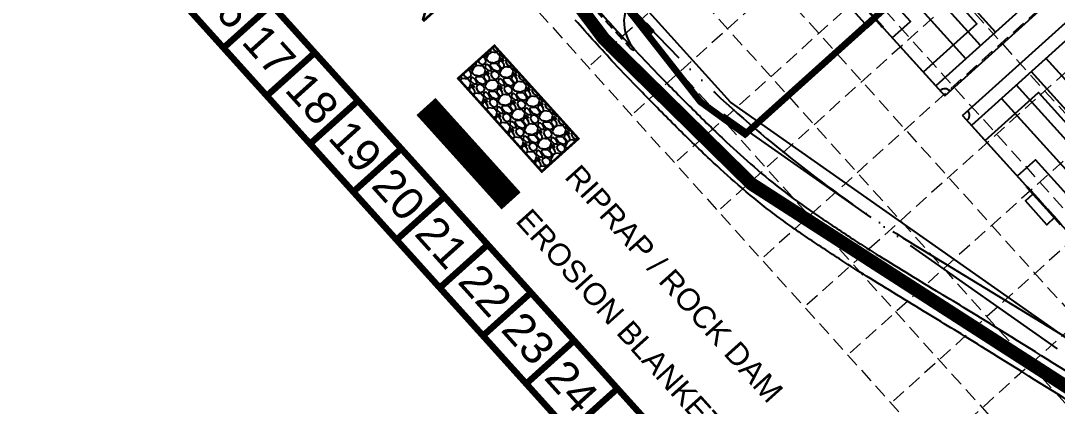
# Model space of a CAD drawing. Header units: inches. Extents: x 5194 to 8721, y 2249 to 5862.
# Drawn here: x 5597 to 6375, y 3677 to 3967 of the extents above; entities that cross this region are included whole.
import ezdxf
from ezdxf.enums import TextEntityAlignment as Align

# ---------------------------------------------------------------- set-up
doc = ezdxf.new("R2010")
doc.units = ezdxf.units.IN
doc.header["$LTSCALE"] = 60
doc.header["$MEASUREMENT"] = 0
for name, pattern in [('03139 BASE$0$HIDDEN', [0.375, 0.25, -0.125]), ('03139 BASE$0$PL2', [2.85, 2.25, -0.2, 0, -0.2, 0, -0.2]), ('03139 TOPO$0$PL2', [2.85, 2.25, -0.2, 0, -0.2, 0, -0.2]), ('ACAD_ISO02W100', [15, 12, -3]), ('DASHED2', [0.375, 0.25, -0.125]), ('HIDDEN', [0.375, 0.25, -0.125]), ('HIDDEN2', [0.1875, 0.125, -0.0625]), ('MDASH', [0.375, 0.3, -0.075]), ('SCENT', [0.55, 0.4, -0.05, 0.05, -0.05])]:
    doc.linetypes.add(name, pattern=pattern)
for name, color, linetype in [('03139 BASE$0$A1FIELD-LINES', 7, 'Continuous'), ('03139 BASE$0$A1FIELD-SOCCER', 7, 'Continuous'), ('03139 BASE$0$AS-FB-FIELD-LINE2', 7, 'Continuous'), ('03139 BASE$0$AS-FENCE', 7, 'FENCELINE1'), ('03139 BASE$0$AS-FIELD', 7, 'Continuous'), ('03139 BASE$0$AS-FIELD-LINE', 7, 'Continuous'), ('03139 BASE$0$AS-GOAL', 7, '03139 BASE$0$HIDDEN'), ('03139 BASE$0$CCURB', 7, 'Continuous'), ('03139 BASE$0$NEW-ROW', 7, '03139 BASE$0$PL2'), ('03139 TOPO$0$BNDRY65', 7, '03139 TOPO$0$PL2'), ('03139 TOPO$0$EP', 7, 'Continuous'), ('BASE', 7, 'Continuous'), ('CSAWCUT', 7, 'HIDDEN2'), ('dadiv', 7, 'MDASH'), ('grid', 254, 'HIDDEN'), ('LEGEND', 7, 'Continuous'), ('LIMITS OF DISTURBANCE', 1, 'Continuous'), ('Pstm', 7, 'Continuous'), ('pstmcl', 8, 'SCENT')]:
    doc.layers.add(name, color=color, linetype=linetype)
doc.styles.add("L200'", font='ARIAL.TTF', dxfattribs={"height": 0.001969})
doc.styles.get("Standard").update_dxf_attribs({"font": 'ARIAL.TTF'})
doc.linetypes.add('FENCELINE1', pattern='A,0.25,-0.1,[133,ltypeshp.shx,S=0.1,R=0,X=-0.1,Y=0],-0.1,1', length=1.45)

msp = doc.modelspace()

# ---------------------------------------------------------------- hatches: boundary and pattern name
at = {"layer": 'LEGEND', "linetype": 'ACAD_ISO02W100'}
h = msp.add_hatch(dxfattribs=at)
h.set_pattern_fill('GRAVEL', color=240, scale=14.783573, angle=-47.99251, style=0)
h.set_pattern_definition([(180.02029, (4666.6727, 4205.6447), (-178.0139933, -1.1618933), [1.98892, -196.9037]), (136.97719, (4664.6838, 4205.644), (129.70788485, -121.92702336), [3.41305, -337.89223]), (84.51789, (4662.18855, 4207.9727), (-21.899875, -218.6797538), [2.40659, -238.25253]), (219.28119, (4655.5838, 4209.7835), (229.59437975, 186.88655142), [3.10807, -307.69875]), (244.84119, (4653.178, 4207.8157), (82.35247906, 173.64821096), [3.04771, -301.72345]), (309.28119, (4651.8823, 4205.0571), (-186.88655142, 229.59437975), [3.10807, -307.69875]), (349.70169, (4653.8501, 4202.6513), (-238.4668919, 43.86994735), [4.11026, -406.9156]), (24.26279, (4657.89417, 4201.9165), (310.92602885, 140.76325234), [3.88051, -384.17066]), (73.43709, (4661.4319, 4203.5111), (63.6567904, 216.49688212), [3.1186, -308.74121]), (127.24389, (4662.3209, 4206.5003), (97.8444111, -130.7289652), [3.56036, -174.45744]), (174.40489, (4660.16617, 4209.33456), (-239.55837497, 22.99131156), [4.60431, -455.82744]), (90.82159, (4665.2686, 4198.8093), (-3.3448484, 136.2567633), [1.57151, -155.58001]), (123.47669, (4665.24605, 4200.3807), (106.64631762, -162.59275916), [2.98979, -295.98946]), (177.0075, (4663.597, 4202.875), (-10.985045, -9.89358), [2.0907, -18.81641]), (155.20609, (4664.2225, 4204.8307), (71.4379824, -35.138039), [1.12589, -111.46245]), (243.8089, (4663.2004, 4205.3028), (23.0615523, 40.6657756), [1.59224, -78.01974]), (342.9713, (4662.4977, 4203.874), (51.6508236, -13.167925), [2.58608, -83.61623]), (113.5726, (4664.9704, 4203.1167), (8.802135, -31.86365), [1.86999, -44.87978]), (328.39699, (4657.4622, 4211.6742), (131.8908408, -80.16978356), [2.61965, -259.34592]), (22.35369, (4659.6933, 4210.3014), (-160.409747, -64.8892563), [2.19774, -217.57587]), (245.20609, (4667.1674, 4205.0955), (35.138039, 71.4379824), [2.25176, -110.33657]), (295.61799, (4666.2231, 4203.0513), (-65.9807494, 139.5311033), [2.61965, -259.34592]), (291.45149, (4650.6514, 4205.5401), (-27.497865, 74.712345), [2.52622, -123.78469]), (246.78259, (4651.5753, 4203.1889), (71.3676894, 163.7545084), [2.11668, -209.55186]), (18.80889, (4656.2813, 4195.092), (74.7123745, 27.4977856), [2.25176, -110.33657]), (329.36149, (4658.4128, 4195.818), (-172.55663264, 103.2313123), [2.47819, -245.33966]), (21.45149, (4651.4334, 4200.4747), (-74.712345, -27.497865), [1.26311, -125.0478]), (53.3174, (4655.6877, 4195.751), (34.046622, 50.5593327), [0.75381, -74.6279]), (117.9713, (4656.138, 4196.3557), (18.695717, -42.84869), [3.0477, -57.90651]), (138.01649, (4654.7085, 4199.04735), (109.9208053, -99.95684597), [2.8244, -279.61535]), (255.6976, (4661.509, 4202.9837), (12.076488, 30.772207), [2.13212, -51.17081]), (305.16469, (4660.9823, 4200.9176), (146.22063669, -206.5329396), [3.72241, -368.51844]), (12.95289, (4663.1261, 4197.8746), (-116.4696073, -25.3148771), [1.52206, -150.68414]), (42.0075, (4664.61, 4198.216), (1.09146, 20.87862), [0.88701, -13.89656]), (72.26389, (4654.8402, 4199.5639), (-37.3210617, -113.1951772), [2.05379, -203.32616]), (0.02029, (4655.4658, 4201.52), (178.0139933, 1.1618933), [3.97785, -194.91478]), (312.0075, (4659.444, 4201.521), (20.87862, -1.09146), [3.84373, -10.93984]), (277.31229, (4662.016, 4198.6653), (-22.04032847, 179.10548274), [2.33749, -231.41131]), (206.0621, (4662.3135, 4196.3469), (-53.8337453, -28.58927), [2.15252, -105.47352]), (159.65349, (4660.3799, 4195.40116), (-297.82843188, 109.77990093), [3.50467, -346.96267]), (127.43359, (4657.0939, 4196.61973), (-117.63152605, 152.6990771), [3.7077, -367.06242])])
h.paths.add_polyline_path([(5925.41, 3923.67), (5988.24, 3853.65), (6015.71, 3878.39), (5952.64, 3948.2)])

# ---------------------------------------------------------------- linework, layer by layer
at = {"layer": '03139 BASE$0$A1FIELD-LINES'}
for points in [[(6187.08, 4025.5), (6227.17, 4061.68), (6314.77, 3964.61), (6274.68, 3928.43)], [(6251.4, 3954.23), (6265.04, 3966.54), (6224.84, 4011.08), (6211.2, 3998.77)], [(6239.34, 3967.59), (6233.4, 3962.23), (6217.32, 3980.05), (6223.26, 3985.41)], [(6321.07, 3877.02), (6361.16, 3913.2), (6448.76, 3816.13), (6408.67, 3779.95)], [(6385.39, 3805.75), (6399.03, 3818.06), (6358.83, 3862.6), (6345.19, 3850.29)], [(6373.33, 3819.11), (6367.39, 3813.75), (6351.31, 3831.57), (6357.25, 3836.93)]]:
    msp.add_lwpolyline(points, dxfattribs=at)
for centre, start, end in [((6291.02, 3910.84), 42.16418, 136.10307), ((6304.41, 3896.01), 308.02412, 41.96301)]:
    msp.add_arc(centre, 5.02, start, end, dxfattribs=at)
at = {"layer": '03139 BASE$0$A1FIELD-SOCCER'}
for p, q in [((6290.76, 3910.61), (6558.3, 4152.05)), ((6304.16, 3895.76), (6571.7, 4137.2)), ((6170.16, 4044.25), (6290.76, 3910.61)), ((6304.16, 3895.76), (6424.75, 3762.13))]:
    msp.add_line(p, q, dxfattribs=at)
at = {"layer": '03139 BASE$0$AS-FB-FIELD-LINE2'}
for p, q in [((6176.86, 4036.82), (6284.06, 3918.04)), ((6310.85, 3888.34), (6418.05, 3769.56))]:
    msp.add_line(p, q, dxfattribs=at)
at = {"layer": '03139 BASE$0$AS-FENCE', "ltscale": 0.25}
msp.add_lwpolyline([(6727.18, 3710.28), (6587.4, 3584.13), (6129.83, 3905.78), (6066.59, 3975.84), (6197.13, 4093.65)], dxfattribs=at)
at = {"layer": '03139 BASE$0$AS-FIELD'}
for p, q in [((6551.6, 4159.47), (6284.06, 3918.04)), ((6578.4, 4129.78), (6310.85, 3888.34)), ((6578.4, 4129.78), (6310.85, 3888.34)), ((6199.41, 4057.17), (6306.61, 3938.39)), ((6306.61, 3938.39), (6199.41, 4057.17)), ((6176.86, 4036.82), (6284.06, 3918.04)), ((6333.41, 3908.69), (6440.6, 3789.91)), ((6440.6, 3789.91), (6333.41, 3908.69)), ((6310.85, 3888.34), (6418.05, 3769.56))]:
    msp.add_line(p, q, dxfattribs=at)
at = {"layer": '03139 BASE$0$AS-FIELD-LINE'}
for p, q in [((6221.69, 4077.27), (6328.88, 3958.49)), ((6328.88, 3958.49), (6221.69, 4077.27)), ((6210.55, 4067.22), (6317.74, 3948.44)), ((6317.74, 3948.44), (6210.55, 4067.22)), ((6366.81, 3938.84), (6474.01, 3820.05)), ((6474.01, 3820.05), (6366.81, 3938.84)), ((6355.68, 3928.79), (6462.87, 3810)), ((6462.87, 3810), (6355.68, 3928.79)), ((6344.54, 3918.74), (6451.73, 3799.96)), ((6451.73, 3799.96), (6344.54, 3918.74))]:
    msp.add_line(p, q, dxfattribs=at)
at = {"layer": '03139 BASE$0$AS-GOAL'}
for p, q in [((6218.43, 3990.28), (6243.66, 3962.32)), ((6218.92, 3990.73), (6244.16, 3962.76)), ((6352.42, 3841.8), (6377.65, 3813.84)), ((6352.91, 3842.25), (6378.15, 3814.28)), ((6357.23, 3836.47), (6372.86, 3819.14)), ((6357.73, 3836.91), (6373.36, 3819.59))]:
    msp.add_line(p, q, dxfattribs=at)
for centre in [(6243.91, 3962.52), (6352.67, 3842), (6357.48, 3836.69), (6373.11, 3819.37)]:
    msp.add_circle(centre, 0.333, dxfattribs=at)
at = {"layer": '03139 BASE$0$CCURB'}
msp.add_arc((6079.91, 3966.01), 30, 132.0636, 222.53992, dxfattribs=at)
at = {"layer": '03139 BASE$0$NEW-ROW'}
msp.add_line((6274.06, 3794.77), (6432.74, 3698.21), dxfattribs=at)
msp.add_arc((6773.35, 4615.26), 960.47, 216.68876, 238.67853, dxfattribs=at)
at = {"layer": '03139 TOPO$0$BNDRY65'}
for p, q in [((6106.33, 3909.83), (5864.69, 4214.19)), ((6655.56, 3523.64), (6106.33, 3909.83))]:
    msp.add_line(p, q, dxfattribs=at)
at = {"layer": '03139 TOPO$0$EP'}
for points in [[(5687.67, 4400.98, 0.000003), (5652.93, 4443.58, 0.000043)], [(6389.5, 3677.71, 0.000763), (6318.12, 3722.32, 0.003615), (6277.81, 3747.03, -0.003221), (6232.1, 3775, -0.005745), (6213.44, 3786.88, -0.003832), (6186.1, 3805.03, -0.015018), (6159.9, 3823.89, -0.015582), (6135.74, 3843.62, -0.009656), (6114.59, 3862.76, -0.007316), (6087.83, 3888.68, -0.003763), (6061.98, 3914.86, -0.005008), (6042.79, 3934.98, -0.008079), (6013.35, 3967.51, -0.016526)]]:
    msp.add_lwpolyline(points, format="xyb", dxfattribs=at)
for centre, radius, start, end in [((7034.56, 4861.95), 1339.53, 221.21381, 223.06541), ((7056.95, 4882.87), 1370.17, 223.06541, 224.21309), ((7813.78, 5619.2), 2426.09, 224.21309, 225.07557), ((6986.98, 4790.21), 1255.27, 225.07557, 226.75219), ((6620.68, 4400.79), 720.64, 226.75219, 228.96506), ((6464.39, 4221.22), 482.58, 228.96506, 232.53589), ((6486.85, 4250.53), 519.52, 232.53589, 235.97742), ((7384.23, 5579.82), 2123.35, 235.97742, 236.85556), ((6739.7, 4592.78), 944.51, 236.85556, 238.17222), ((8425.66, 7309.02), 4141.45, 238.17222, 238.91042), ((4589.36, 946.9), 3287.8, 58.08191, 58.91042), ((-8265.89, -19691.4), 27602.34, 57.907078, 58.081906)]:
    msp.add_arc(centre, radius, start, end, dxfattribs=at)
at = {"layer": 'BASE', "const_width": 4.85}
for points in [[(5197.3, 4559.43), (7275.23, 2252.27), (8717.2, 3550.97), (6639.28, 5858.13)], [(5265.74, 4555.91), (7278.83, 2320.62), (8648.75, 3554.51), (6636.09, 5789.29)]]:
    msp.add_lwpolyline(points, close=True, dxfattribs=at)
for points in [[(5749.25, 3946.59), (5785.3, 3979.05)], [(5781.72, 3910.54), (5817.77, 3943)], [(5814.19, 3874.49), (5850.23, 3906.96)], [(5846.65, 3838.44), (5882.7, 3870.91)], [(5879.12, 3802.39), (5915.17, 3834.86)], [(5911.59, 3766.34), (5947.64, 3798.81)], [(5944.06, 3730.29), (5980.11, 3762.76)], [(5976.52, 3694.24), (6012.57, 3726.71)], [(6008.99, 3658.19), (6045.04, 3690.66)]]:
    msp.add_lwpolyline(points, dxfattribs=at)
at = {"layer": 'CSAWCUT'}
msp.add_line((6056.85, 3944.57), (6057.81, 3945.72), dxfattribs=at)
at = {"layer": 'CSAWCUT', "flags": 128}
msp.add_lwpolyline([(6000.37, 4010.42), (6012.31, 3994.82), (6025.76, 3978.39), (6054.9, 3946.19), (6056.85, 3944.57)], dxfattribs=at)
at = {"layer": 'dadiv', "const_width": 5}
msp.add_lwpolyline([(6140.9, 3881.75), (6514.84, 4218.46), (6435.32, 4306.78), (6440.6, 4381.75), (6391.15, 4469.86), (6550.88, 4561.66), (6575.98, 4623.27), (6605.99, 4792.02), (6582.63, 4842.5), (6534.24, 4977.07), (6794.46, 5133.36), (6758.61, 5193.39), (6073.02, 4783.48), (5805.91, 4626.19), (5881.06, 4532.62), (5709.71, 4434.25), (5852.33, 4231.1), (6107.28, 3906.09)], close=True, dxfattribs=at)
at = {"layer": 'grid', "color": 252, "linetype": 'HIDDEN', "lineweight": 0, "ltscale": 0.7}
for p, q in [((7285.05, 5068.62), (6023.16, 3932.12)), ((7317.51, 5032.57), (6055.63, 3896.07)), ((7349.98, 4996.52), (6088.09, 3860.02)), ((7382.45, 4960.48), (6120.56, 3823.97)), ((7414.92, 4924.43), (6153.03, 3787.92)), ((7447.38, 4888.38), (6185.5, 3751.87)), ((7479.85, 4852.33), (6217.96, 3715.82)), ((5554.21, 4815.58), (7567.2, 2580.52)), ((7512.32, 4816.28), (6250.43, 3679.77)), ((5518.73, 4782.17), (7531.72, 2547.1)), ((7544.79, 4780.23), (6282.9, 3643.72)), ((5482.68, 4749.7), (7495.67, 2514.64)), ((5446.63, 4717.23), (7459.62, 2482.17)), ((5410.59, 4684.76), (7423.57, 2449.7)), ((5374.54, 4652.3), (7387.52, 2417.23))]:
    msp.add_line(p, q, dxfattribs=at)
at = {"layer": 'LEGEND', "color": 240, "const_width": 1.85}
msp.add_lwpolyline([(5925.41, 3923.67), (5988.24, 3853.65), (6015.71, 3878.39), (5952.64, 3948.2)], close=True, dxfattribs=at)
at = {"layer": 'LEGEND', "color": 84, "const_width": 19.21}
msp.add_lwpolyline([(5901.25, 3902.57), (5965.17, 3831.61)], dxfattribs=at)
at = {"layer": 'LIMITS OF DISTURBANCE', "linetype": 'DASHED2', "ltscale": 3, "const_width": 10}
msp.add_lwpolyline([(7505.68, 4717.09), (8058.75, 4090.97), (7756.43, 3819.92), (8025.65, 3521.38), (7769.19, 3372.63), (7805.09, 3052.3), (7689, 2984.44), (7563.37, 3133.81), (7398.86, 2841.9), (7303.85, 2927.6), (7279.28, 2933.88), (7266.47, 2961.51), (6650.27, 3517.99), (6376.58, 3695.68), (6145.64, 3844.41), (6034.75, 3953.51), (5925.75, 4098.42), (5695.43, 4406.84), (5633.91, 4484.32), (5666.64, 4511.04), (5687.4, 4483.91), (5709.83, 4451.88), (5865.78, 4538.26), (5790.02, 4632.34)], dxfattribs=at)
at = {"layer": 'Pstm', "color": 5}
for p, q in [((6068.94, 3961.68), (6010.25, 4024.54)), ((6067.48, 3960.32), (6008.79, 4023.17)), ((6066.94, 3965.29), (6064.02, 3962.56)), ((6069.48, 3956.71), (6064.02, 3962.56)), ((6072.4, 3959.44), (6066.94, 3965.29)), ((6072.4, 3959.44), (6069.48, 3956.71))]:
    msp.add_line(p, q, dxfattribs=at)
msp.add_ellipse((6068.21, 3961), major_axis=(2.05, -2.19), ratio=0.333333, dxfattribs=at)
at = {"layer": 'pstmcl', "color": 5}
msp.add_line((6070.26, 3958.81), (6007.47, 4026.05), dxfattribs=at)

# ---------------------------------------------------------------- texts
at = {"layer": 'BASE'}
for s, p in [('16', (5751.04, 3980.84)), ('17', (5783.51, 3944.8)), ('18', (5815.98, 3908.75)), ('19', (5848.44, 3872.7)), ('20', (5880.91, 3836.65)), ('21', (5913.38, 3800.6)), ('22', (5945.85, 3764.55)), ('23', (5978.31, 3728.5)), ('24', (6010.78, 3692.45))]:
    msp.add_text(s, height=24.257, rotation=312.00749, dxfattribs=at).set_placement(p, align=Align.MIDDLE_CENTER)
at = {"layer": 'LEGEND', "style": "L200'"}
for s, p in [('INLET PROTECTION', (5751.45, 4130.49)), ('RIPRAP / ROCK DAM', (6004.59, 3849.26)), ('EROSION BLANKET / SILT FENCE', (5967.8, 3816.21))]:
    msp.add_text(s, height=16.5432, rotation=312.00749, dxfattribs=at).set_placement(p)

doc.saveas('drawing.dxf')
